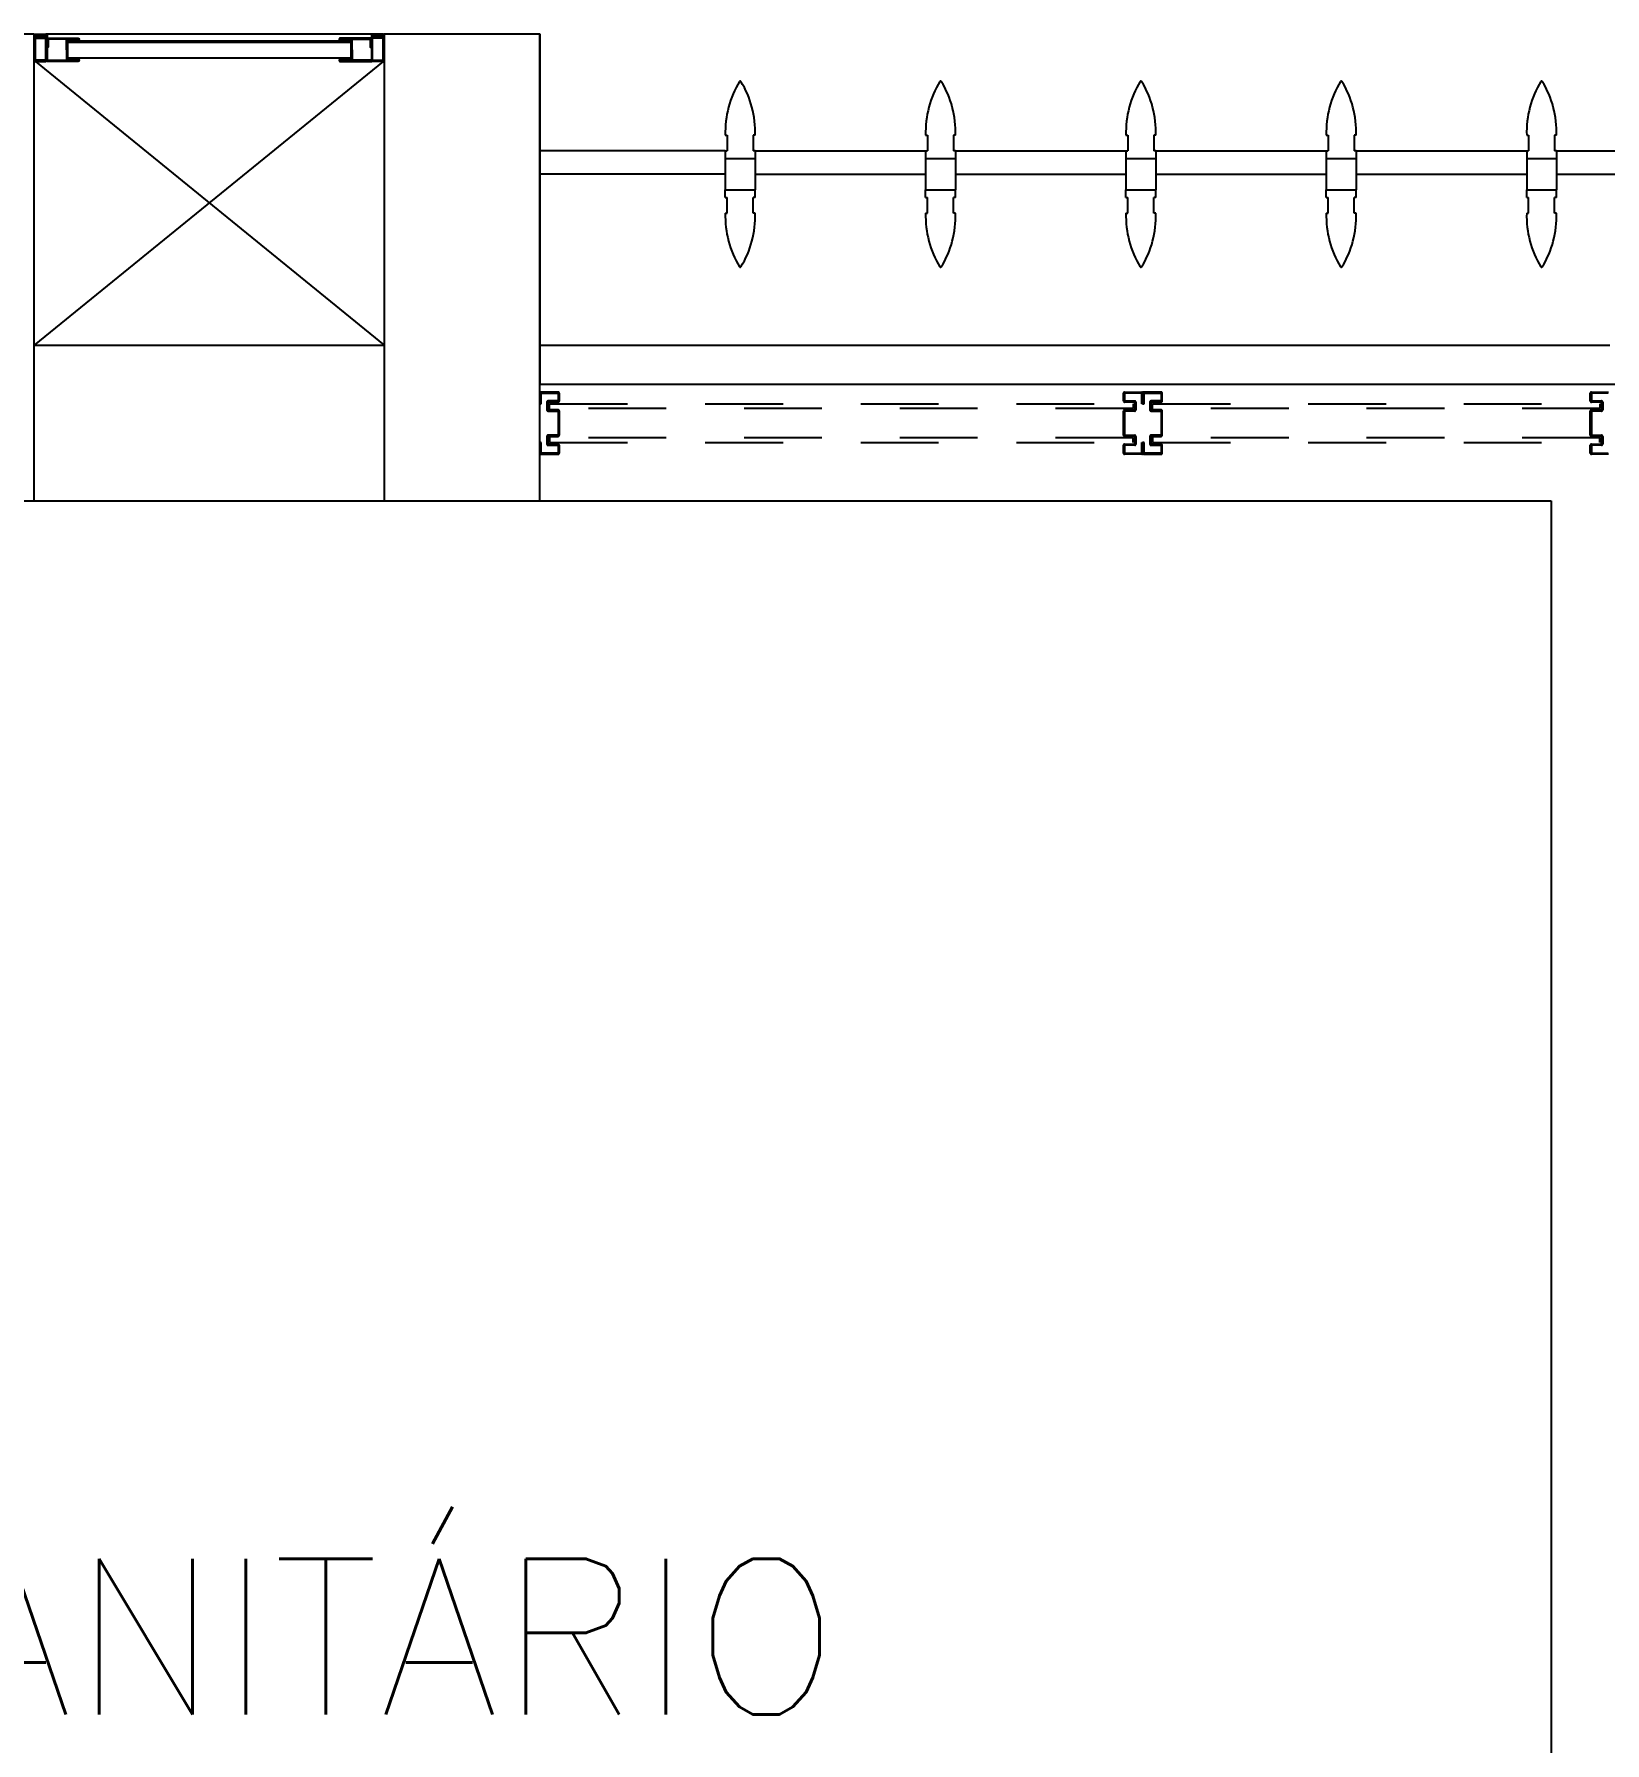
# Model space of a CAD drawing. Header units: millimetres. Extents: x 2801 to 3319, y 1187 to 1422.
# Drawn here: x 3051.725 to 3053.744, y 1265.803 to 1268 of the extents above; entities that cross this region are included whole.
import ezdxf

# ---------------------------------------------------------------- set-up
doc = ezdxf.new("R2010")
doc.units = ezdxf.units.MM
doc.linetypes.add('HIDDEN', pattern=[0.375, 0.25, -0.125])
for name, color, linetype in [('AR- ALV1', 235, 'Continuous'), ('AR-ALV', 2, 'Continuous'), ('AR-BRISES', 1, 'Continuous'), ('AR-ESQ', 1, 'Continuous'), ('AR-ESTC', 3, 'Continuous'), ('AR-SHAFT', 1, 'Continuous'), ('BR-PAINEL', 1, 'Continuous'), ('BR-SUPORTE', 1, 'Continuous'), ('DT-ESQ-BAGUETE-C', 2, 'Continuous'), ('DT-ESQ-PERFIL CADEIRA-C', 2, 'Continuous'), ('DT-ESQ-PERFIL CADEIRA-V', 1, 'Continuous'), ('DT-ESQ-VENEZIANA-C', 2, 'Continuous'), ('DT-ESQ-VENEZIANA-V', 2, 'Continuous'), ('DT-ESQ-VIDRO-PROJ', 1, 'HIDDEN'), ('TEXTO', 2, 'Continuous')]:
    doc.layers.add(name, color=color, linetype=linetype)
doc.styles.add('UNB-100', font='simplex.shx', dxfattribs={"height": 0.2})

# ---------------------------------------------------------------- blocks, each defined once
blk = doc.blocks.new('EF21-P')
at = {"layer": 'DT-ESQ-VIDRO-PROJ', "ltscale": 0.1}
for points in [[(3.776999999999589, -0.1384999999999934), (3.79799999999949, -0.1384999999999366, 0.414213562373095), (3.798499999999422, -0.1380000000000052), (3.798499999999535, -0.1285000000008552), (3.785499999999331, -0.128500000000912, -0.4142135623721699), (3.78399999999931, -0.1270000000008906), (3.783999999999423, -0.1170000000009566, -0.4142135623716471), (3.785499999999388, -0.1155000000008783), (3.798499999999478, -0.1155000000007647), (3.798499999999478, -0.08449999999916713), (3.785499999999388, -0.08449999999905344, -0.4142135623716471), (3.78399999999931, -0.08299999999908891), (3.78399999999931, -0.07299999999909801, -0.4142135623721699), (3.785499999999274, -0.07149999999913348), (3.798499999999422, -0.07149999999913348), (3.798499999999478, -0.06200000000004025, 0.414213562373095), (3.797999999999433, -0.06149999999999523), (3.776999999999646, -0.06150000000005207, 0.4142135623397968)], [(3.776499999999601, -0.06000000000008754), (3.798499999999422, -0.0600000000000307, -0.414213562373095), (3.799999999999443, -0.06150000000005207), (3.799999999999386, -0.07149999999901979, -0.414213562373095), (3.798499999999422, -0.07299999999904117), (3.785499999999388, -0.07299999999904117), (3.785499999999388, -0.08299999999903207), (3.798499999999422, -0.08299999999903207), (3.798499999999422, -0.08299999999903207, -0.414213562373095), (3.799999999999386, -0.0844999999989966), (3.799999999999386, -0.115500000000992, -0.414213562373095), (3.798499999999422, -0.1170000000010134), (3.798499999999422, -0.1170000000009566), (3.785499999999388, -0.1170000000009566), (3.785499999999388, -0.1270000000009475), (3.798499999999422, -0.1270000000010043, -0.414213562373095), (3.799999999999386, -0.1285000000009688), (3.799999999999443, -0.1384999999999366, -0.414213562373095), (3.798499999999422, -0.1399999999999579), (3.776499999999601, -0.1399999999999011, -0.414213562389744)]]:
    blk.add_lwpolyline(points, format="xyb", dxfattribs=at)
for points in [[(4.349999999999568, -0.1285000000009688), (4.349999999999511, -0.1384999999999366, 0.414213562373095), (4.351499999999533, -0.1399999999999579), (4.373499999999353, -0.1399999999999011, 0.414213562389744), (4.374999999999432, -0.1384999999999366), (4.374999999999432, -0.1249999999999716), (4.373499999999353, -0.1250000000000284), (4.373499999999297, -0.1380000000000052, -0.4142135623397968), (4.372999999999365, -0.1384999999999934), (4.351999999999464, -0.1384999999999366, -0.414213562373095), (4.351499999999533, -0.1380000000000052), (4.351499999999419, -0.1285000000008552), (4.364499999999623, -0.128500000000912, 0.4142135623721699), (4.365999999999644, -0.1270000000008906), (4.365999999999531, -0.1170000000009566, 0.4142135623716471), (4.364499999999566, -0.1155000000008783), (4.351499999999476, -0.1155000000007647), (4.351499999999476, -0.08449999999916713), (4.364499999999566, -0.08449999999905344, 0.4142135623716471), (4.365999999999644, -0.08299999999908891), (4.365999999999644, -0.07299999999909801, 0.4142135623721699), (4.36449999999968, -0.07149999999913348), (4.351499999999533, -0.07149999999913348), (4.351499999999476, -0.06200000000004025, -0.414213562373095), (4.351999999999521, -0.06149999999999523), (4.372999999999308, -0.06150000000005207, -0.4142135623397968), (4.373499999999353, -0.06199999999992656), (4.373499999999353, -0.07499999999996021), (4.374999999999432, -0.07500000000001705), (4.374999999999432, -0.06150000000005207, 0.4142135623897441), (4.373499999999353, -0.06000000000008754), (4.351499999999533, -0.0600000000000307, 0.414213562373095), (4.349999999999511, -0.06150000000005207), (4.349999999999568, -0.07149999999901979, 0.414213562373095), (4.351499999999533, -0.07299999999904117), (4.364499999999566, -0.07299999999904117), (4.364499999999566, -0.08299999999903207), (4.351499999999533, -0.08299999999903207), (4.351499999999533, -0.08299999999903207, 0.414213562373095), (4.349999999999568, -0.0844999999989966), (4.349999999999568, -0.115500000000992, 0.414213562373095), (4.351499999999533, -0.1170000000010134), (4.351499999999533, -0.1170000000009566), (4.364499999999566, -0.1170000000009566), (4.364499999999566, -0.1270000000009475), (4.351499999999533, -0.1270000000010043, 0.414213562373095)], [(4.399999999999295, -0.1285000000009688), (4.399999999999352, -0.1384999999999366, -0.414213562373095), (4.398499999999331, -0.1399999999999579), (4.37649999999951, -0.1399999999999011, -0.414213562389744), (4.374999999999432, -0.1384999999999366), (4.374999999999432, -0.1249999999999716), (4.37649999999951, -0.1250000000000284), (4.376499999999567, -0.1380000000000052, 0.4142135623397968), (4.376999999999498, -0.1384999999999934), (4.397999999999399, -0.1384999999999366, 0.414213562373095), (4.398499999999331, -0.1380000000000052), (4.398499999999444, -0.1285000000008552), (4.38549999999924, -0.128500000000912, -0.4142135623721699), (4.383999999999219, -0.1270000000008906), (4.383999999999332, -0.1170000000009566, -0.4142135623716471), (4.385499999999297, -0.1155000000008783), (4.398499999999387, -0.1155000000007647), (4.398499999999387, -0.08449999999916713), (4.385499999999297, -0.08449999999905344, -0.4142135623716471), (4.383999999999219, -0.08299999999908891), (4.383999999999219, -0.07299999999909801, -0.4142135623721699), (4.385499999999183, -0.07149999999913348), (4.398499999999331, -0.07149999999913348), (4.398499999999387, -0.06200000000004025, 0.414213562373095), (4.397999999999342, -0.06149999999999523), (4.376999999999555, -0.06150000000005207, 0.4142135623397968), (4.37649999999951, -0.06199999999992656), (4.37649999999951, -0.07499999999996021), (4.374999999999432, -0.07500000000001705), (4.374999999999432, -0.06150000000005207, -0.4142135623897441), (4.37649999999951, -0.06000000000008754), (4.398499999999331, -0.0600000000000307, -0.414213562373095), (4.399999999999352, -0.06150000000005207), (4.399999999999295, -0.07149999999901979, -0.414213562373095), (4.398499999999331, -0.07299999999904117), (4.385499999999297, -0.07299999999904117), (4.385499999999297, -0.08299999999903207), (4.398499999999331, -0.08299999999903207), (4.398499999999331, -0.08299999999903207, -0.414213562373095), (4.399999999999295, -0.0844999999989966), (4.399999999999295, -0.115500000000992, -0.414213562373095), (4.398499999999331, -0.1170000000010134), (4.398499999999331, -0.1170000000009566), (4.385499999999297, -0.1170000000009566), (4.385499999999297, -0.1270000000009475), (4.398499999999331, -0.1270000000010043, -0.414213562373095)], [(5.124999999999488, -0.1285000000009688), (5.124999999999432, -0.1384999999999366, 0.414213562373095), (5.126499999999453, -0.1399999999999579), (5.148499999999274, -0.1399999999999011, 0.414213562389744), (5.149999999999352, -0.1384999999999366), (5.149999999999352, -0.1249999999999716), (5.148499999999274, -0.1250000000000284), (5.148499999999217, -0.1380000000000052, -0.4142135623397968), (5.147999999999286, -0.1384999999999934), (5.126999999999384, -0.1384999999999366, -0.414213562373095), (5.126499999999453, -0.1380000000000052), (5.126499999999339, -0.1285000000008552), (5.139499999999543, -0.128500000000912, 0.4142135623721699), (5.140999999999565, -0.1270000000008906), (5.140999999999451, -0.1170000000009566, 0.4142135623716471), (5.139499999999487, -0.1155000000008783), (5.126499999999396, -0.1155000000007647), (5.126499999999396, -0.08449999999916713), (5.139499999999487, -0.08449999999905344, 0.4142135623716471), (5.140999999999565, -0.08299999999908891), (5.140999999999565, -0.07299999999909801, 0.4142135623721699), (5.1394999999996, -0.07149999999913348), (5.126499999999453, -0.07149999999913348), (5.126499999999396, -0.06200000000004025, -0.414213562373095), (5.126999999999441, -0.06149999999999523), (5.147999999999229, -0.06150000000005207, -0.4142135623397968), (5.148499999999274, -0.06199999999992656), (5.148499999999274, -0.07499999999996021), (5.149999999999352, -0.07500000000001705), (5.149999999999352, -0.06150000000005207, 0.4142135623897441), (5.148499999999274, -0.06000000000008754), (5.126499999999453, -0.0600000000000307, 0.414213562373095), (5.124999999999432, -0.06150000000005207), (5.124999999999488, -0.07149999999901979, 0.414213562373095), (5.126499999999453, -0.07299999999904117), (5.139499999999487, -0.07299999999904117), (5.139499999999487, -0.08299999999903207), (5.126499999999453, -0.08299999999903207), (5.126499999999453, -0.08299999999903207, 0.414213562373095), (5.124999999999488, -0.0844999999989966), (5.124999999999488, -0.115500000000992, 0.414213562373095), (5.126499999999453, -0.1170000000010134), (5.126499999999453, -0.1170000000009566), (5.139499999999487, -0.1170000000009566), (5.139499999999487, -0.1270000000009475), (5.126499999999453, -0.1270000000010043, 0.414213562373095)]]:
    blk.add_lwpolyline(points, format="xyb", close=True, dxfattribs=at)
for points in [[(4.362499999999613, -0.0809999999989941), (4.362499999999613, -0.07499999999896545), (3.787499999999454, -0.0749999999990223), (3.787499999999397, -0.08099999999905094)], [(5.137499999999534, -0.0809999999989941), (5.137499999999534, -0.07499999999896545), (4.387499999999363, -0.0749999999990223), (4.387499999999307, -0.08099999999905094)], [(4.362499999999613, -0.1190000000009945), (4.362499999999613, -0.1250000000010232), (3.787499999999454, -0.1250000000009663), (3.787499999999397, -0.1190000000009377)], [(5.137499999999534, -0.1190000000009945), (5.137499999999534, -0.1250000000010232), (4.387499999999363, -0.1250000000009663), (4.387499999999307, -0.1190000000009377)]]:
    blk.add_lwpolyline(points, close=True, dxfattribs=at)
blk = doc.blocks.new('BR-MODULO8')
at = {"layer": 'BR-PAINEL'}
for p, q in [((-4.91170000000011, 0.2699999999999818), (-4.909200000000055, 0.2699999999999818)), ((-4.909200000000055, 0.2699999999999818), (-4.909200000000055, 0.25)), ((-4.875799999999799, 0.2699999999999818), (-4.875799999999799, 0.25)), ((-4.873300000000199, 0.2699999999999818), (-4.875799999999799, 0.2699999999999818)), ((-4.654199999999946, 0.2699999999999818), (-4.651699999999892, 0.2699999999999818)), ((-4.651699999999892, 0.2699999999999818), (-4.651699999999892, 0.25)), ((-4.61830000000009, 0.2699999999999818), (-4.61830000000009, 0.25)), ((-4.615800000000036, 0.2699999999999818), (-4.61830000000009, 0.2699999999999818)), ((-4.396699999999782, 0.2699999999999818), (-4.394200000000183, 0.2699999999999818)), ((-4.394200000000183, 0.2699999999999818), (-4.394200000000183, 0.25)), ((-4.360799999999927, 0.2699999999999818), (-4.360799999999927, 0.25)), ((-4.358299999999872, 0.2699999999999818), (-4.360799999999927, 0.2699999999999818)), ((-4.139200000000073, 0.2699999999999818), (-4.136700000000019, 0.2699999999999818)), ((-4.136700000000019, 0.2699999999999818), (-4.136700000000019, 0.25)), ((-4.103300000000218, 0.2699999999999818), (-4.103300000000218, 0.25)), ((-4.100800000000163, 0.2699999999999818), (-4.103300000000218, 0.2699999999999818)), ((-3.88169999999991, 0.2699999999999818), (-3.879199999999855, 0.2699999999999818)), ((-3.879199999999855, 0.2699999999999818), (-3.879199999999855, 0.25)), ((-3.845800000000054, 0.2699999999999818), (-3.845800000000054, 0.25)), ((-3.843299999999999, 0.2699999999999818), (-3.845800000000054, 0.2699999999999818)), ((-4.91170000000011, 0.25), (-4.91170000000011, 0.2400000000000091)), ((-4.91170000000011, 0.25), (-4.909200000000055, 0.25)), ((-4.873300000000199, 0.25), (-4.875799999999799, 0.25)), ((-4.873300000000199, 0.25), (-4.873300000000199, 0.2400000000000091)), ((-4.654199999999946, 0.25), (-4.654199999999946, 0.2400000000000091)), ((-4.654199999999946, 0.25), (-4.651699999999892, 0.25)), ((-4.615800000000036, 0.25), (-4.61830000000009, 0.25)), ((-4.615800000000036, 0.25), (-4.615800000000036, 0.2400000000000091)), ((-4.396699999999782, 0.25), (-4.396699999999782, 0.2400000000000091)), ((-4.396699999999782, 0.25), (-4.394200000000183, 0.25)), ((-4.358299999999872, 0.25), (-4.360799999999927, 0.25)), ((-4.358299999999872, 0.25), (-4.358299999999872, 0.2400000000000091)), ((-4.139200000000073, 0.25), (-4.139200000000073, 0.2400000000000091)), ((-4.139200000000073, 0.25), (-4.136700000000019, 0.25)), ((-4.100800000000163, 0.25), (-4.103300000000218, 0.25)), ((-4.100800000000163, 0.25), (-4.100800000000163, 0.2400000000000091)), ((-3.88169999999991, 0.25), (-3.88169999999991, 0.2400000000000091)), ((-3.88169999999991, 0.25), (-3.879199999999855, 0.25)), ((-3.843299999999999, 0.25), (-3.845800000000054, 0.25)), ((-3.843299999999999, 0.25), (-3.843299999999999, 0.2400000000000091)), ((-4.91170000000011, 0.2400000000000091), (-4.873300000000199, 0.2400000000000091)), ((-4.91170000000011, 0.2400000000000091), (-4.91170000000011, 0.2000000000000455)), ((-4.873300000000199, 0.2400000000000091), (-4.873300000000199, 0.2000000000000455)), ((-4.654199999999946, 0.2400000000000091), (-4.615800000000036, 0.2400000000000091)), ((-4.654199999999946, 0.2400000000000091), (-4.654199999999946, 0.2000000000000455)), ((-4.615800000000036, 0.2400000000000091), (-4.615800000000036, 0.2000000000000455)), ((-4.396699999999782, 0.2400000000000091), (-4.358299999999872, 0.2400000000000091)), ((-4.396699999999782, 0.2400000000000091), (-4.396699999999782, 0.2000000000000455)), ((-4.358299999999872, 0.2400000000000091), (-4.358299999999872, 0.2000000000000455)), ((-4.139200000000073, 0.2400000000000091), (-4.100800000000163, 0.2400000000000091)), ((-4.139200000000073, 0.2400000000000091), (-4.139200000000073, 0.2000000000000455)), ((-4.100800000000163, 0.2400000000000091), (-4.100800000000163, 0.2000000000000455)), ((-3.88169999999991, 0.2400000000000091), (-3.843299999999999, 0.2400000000000091)), ((-3.88169999999991, 0.2400000000000091), (-3.88169999999991, 0.2000000000000455)), ((-3.843299999999999, 0.2400000000000091), (-3.843299999999999, 0.2000000000000455)), ((-4.91170000000011, 0.2000000000000455), (-4.873300000000199, 0.2000000000000455)), ((-4.91170000000011, 0.1900000000000546), (-4.91170000000011, 0.2000000000000455)), ((-4.873300000000199, 0.1900000000000546), (-4.873300000000199, 0.2000000000000455)), ((-4.654199999999946, 0.2000000000000455), (-4.615800000000036, 0.2000000000000455)), ((-4.654199999999946, 0.1900000000000546), (-4.654199999999946, 0.2000000000000455)), ((-4.615800000000036, 0.1900000000000546), (-4.615800000000036, 0.2000000000000455)), ((-4.396699999999782, 0.2000000000000455), (-4.358299999999872, 0.2000000000000455)), ((-4.396699999999782, 0.1900000000000546), (-4.396699999999782, 0.2000000000000455)), ((-4.358299999999872, 0.1900000000000546), (-4.358299999999872, 0.2000000000000455)), ((-4.139200000000073, 0.2000000000000455), (-4.100800000000163, 0.2000000000000455)), ((-4.139200000000073, 0.1900000000000546), (-4.139200000000073, 0.2000000000000455)), ((-4.100800000000163, 0.1900000000000546), (-4.100800000000163, 0.2000000000000455)), ((-3.88169999999991, 0.2000000000000455), (-3.843299999999999, 0.2000000000000455)), ((-3.88169999999991, 0.1900000000000546), (-3.88169999999991, 0.2000000000000455)), ((-3.843299999999999, 0.1900000000000546), (-3.843299999999999, 0.2000000000000455)), ((-4.91170000000011, 0.1900000000000546), (-4.909200000000055, 0.1900000000000546)), ((-4.909200000000055, 0.1700000000000728), (-4.909200000000055, 0.1900000000000546)), ((-4.873300000000199, 0.1900000000000546), (-4.875799999999799, 0.1900000000000546)), ((-4.875799999999799, 0.1700000000000728), (-4.875799999999799, 0.1900000000000546)), ((-4.654199999999946, 0.1900000000000546), (-4.651699999999892, 0.1900000000000546)), ((-4.651699999999892, 0.1700000000000728), (-4.651699999999892, 0.1900000000000546)), ((-4.615800000000036, 0.1900000000000546), (-4.61830000000009, 0.1900000000000546)), ((-4.61830000000009, 0.1700000000000728), (-4.61830000000009, 0.1900000000000546)), ((-4.396699999999782, 0.1900000000000546), (-4.394200000000183, 0.1900000000000546)), ((-4.394200000000183, 0.1700000000000728), (-4.394200000000183, 0.1900000000000546)), ((-4.358299999999872, 0.1900000000000546), (-4.360799999999927, 0.1900000000000546)), ((-4.360799999999927, 0.1700000000000728), (-4.360799999999927, 0.1900000000000546)), ((-4.139200000000073, 0.1900000000000546), (-4.136700000000019, 0.1900000000000546)), ((-4.136700000000019, 0.1700000000000728), (-4.136700000000019, 0.1900000000000546)), ((-4.100800000000163, 0.1900000000000546), (-4.103300000000218, 0.1900000000000546)), ((-4.103300000000218, 0.1700000000000728), (-4.103300000000218, 0.1900000000000546)), ((-3.88169999999991, 0.1900000000000546), (-3.879199999999855, 0.1900000000000546)), ((-3.879199999999855, 0.1700000000000728), (-3.879199999999855, 0.1900000000000546)), ((-3.843299999999999, 0.1900000000000546), (-3.845800000000054, 0.1900000000000546)), ((-3.845800000000054, 0.1700000000000728), (-3.845800000000054, 0.1900000000000546)), ((-4.91170000000011, 0.1700000000000728), (-4.909200000000055, 0.1700000000000728)), ((-4.873300000000199, 0.1700000000000728), (-4.875799999999799, 0.1700000000000728)), ((-4.654199999999946, 0.1700000000000728), (-4.651699999999892, 0.1700000000000728)), ((-4.615800000000036, 0.1700000000000728), (-4.61830000000009, 0.1700000000000728)), ((-4.396699999999782, 0.1700000000000728), (-4.394200000000183, 0.1700000000000728)), ((-4.358299999999872, 0.1700000000000728), (-4.360799999999927, 0.1700000000000728)), ((-4.139200000000073, 0.1700000000000728), (-4.136700000000019, 0.1700000000000728)), ((-4.100800000000163, 0.1700000000000728), (-4.103300000000218, 0.1700000000000728)), ((-3.88169999999991, 0.1700000000000728), (-3.879199999999855, 0.1700000000000728)), ((-3.843299999999999, 0.1700000000000728), (-3.845800000000054, 0.1700000000000728))]:
    blk.add_line(p, q, dxfattribs=at)
for centre, radius, start, end in [((-4.786689348144137, 0.273867544112818), 0.125070464039046, 148.4720617059388, 181.7720353669823), ((-4.892499999999927, 0.3386654488713248), 0.001, 37.10120454240649, 142.8987954575935), ((-4.998310651856173, 0.273867544112818), 0.125070464039046, 358.2279646330177, 31.52793829406117), ((-4.529189348143973, 0.273867544112818), 0.125070464039046, 148.4720617059388, 181.7720353669823), ((-4.635000000000218, 0.3386654488713248), 0.001, 37.10120454240649, 142.8987954575935), ((-4.740810651856009, 0.273867544112818), 0.125070464039046, 358.2279646330177, 31.52793829406117), ((-4.271689348143809, 0.273867544112818), 0.125070464039046, 148.4720617059388, 181.7720353669823), ((-4.377500000000055, 0.3386654488713248), 0.001, 37.10120454240649, 142.8987954575935), ((-4.483310651855845, 0.273867544112818), 0.125070464039046, 358.2279646330177, 31.52793829406117), ((-4.0141893481441, 0.273867544112818), 0.125070464039046, 148.4720617059388, 181.7720353669823), ((-4.119999999999891, 0.3386654488713248), 0.001, 37.10120454240649, 142.8987954575935), ((-4.225810651856136, 0.273867544112818), 0.125070464039046, 358.2279646330177, 31.52793829406117), ((-3.756689348143937, 0.273867544112818), 0.125070464039046, 148.4720617059388, 181.7720353669823), ((-3.862500000000182, 0.3386654488713248), 0.001, 37.10120454240649, 142.8987954575935), ((-3.968310651855973, 0.273867544112818), 0.125070464039046, 358.2279646330177, 31.52793829406117), ((-4.786689348144137, 0.1661324558872366), 0.125070464039046, 178.2279646330177, 211.5279382940612), ((-4.998310651856173, 0.1661324558872366), 0.125070464039046, 328.4720617059388, 1.772035366982269), ((-4.529189348143973, 0.1661324558872366), 0.125070464039046, 178.2279646330177, 211.5279382940612), ((-4.740810651856009, 0.1661324558872366), 0.125070464039046, 328.4720617059388, 1.772035366982269), ((-4.271689348143809, 0.1661324558872366), 0.125070464039046, 178.2279646330177, 211.5279382940612), ((-4.483310651855845, 0.1661324558872366), 0.125070464039046, 328.4720617059388, 1.772035366982269), ((-4.0141893481441, 0.1661324558872366), 0.125070464039046, 178.2279646330177, 211.5279382940612), ((-4.225810651856136, 0.1661324558872366), 0.125070464039046, 328.4720617059388, 1.772035366982269), ((-3.756689348143937, 0.1661324558872366), 0.125070464039046, 178.2279646330177, 211.5279382940612), ((-3.968310651855973, 0.1661324558872366), 0.125070464039046, 328.4720617059388, 1.772035366982269), ((-4.892499999999927, 0.1013345511287298), 0.001, 217.1012045424065, 322.8987954575935), ((-4.635000000000218, 0.1013345511287298), 0.001, 217.1012045424065, 322.8987954575935), ((-4.377500000000055, 0.1013345511287298), 0.001, 217.1012045424065, 322.8987954575935), ((-4.119999999999891, 0.1013345511287298), 0.001, 217.1012045424065, 322.8987954575935), ((-3.862500000000182, 0.1013345511287298), 0.001, 217.1012045424065, 322.8987954575935)]:
    blk.add_arc(centre, radius, start, end, dxfattribs=at)
at = {"layer": 'BR-SUPORTE'}
for p, q in [((-4.91170000000011, 0.25), (-5.150000000000091, 0.25)), ((-4.873300000000199, 0.25), (-4.651699999999892, 0.25)), ((-4.615800000000036, 0.25), (-4.394200000000183, 0.25)), ((-4.358299999999872, 0.25), (-4.136700000000019, 0.25)), ((-4.100800000000163, 0.25), (-3.879199999999855, 0.25)), ((-3.843299999999999, 0.25), (-3.621700000000146, 0.25)), ((-4.91170000000011, 0.2200000000000273), (-5.150000000000091, 0.2200000000000273)), ((-4.873300000000199, 0.2200000000000273), (-4.654199999999946, 0.2200000000000273)), ((-4.615800000000036, 0.2200000000000273), (-4.396699999999782, 0.2200000000000273)), ((-4.358299999999872, 0.2200000000000273), (-4.139200000000073, 0.2200000000000273)), ((-4.100800000000163, 0.2200000000000273), (-3.88169999999991, 0.2200000000000273)), ((-3.843299999999999, 0.2200000000000273), (-3.624200000000201, 0.2200000000000273))]:
    blk.add_line(p, q, dxfattribs=at)
blk = doc.blocks.new('EF01C-P')
at = {"layer": 'DT-ESQ-BAGUETE-C', "ltscale": 0.1}
for points in [[(0.001500000000021373, 0.03499999999996817), (0.01499999999992951, 0.03499999999996817), (0.01499999999987267, 0.03349999999991837), (0.00150000000013506, 0.03350000000000364), (0.00150000000013506, 0.005000000000364935), (0.01499999999987267, 0.005000000000251248), (0.01499999999992951, 0.003500000000201453), (0.001500000000021373, 0.00350000000014461, -0.4142135623830846), (-5.684341886080801e-14, 0.005000000000165983), (0, 0.03349999999994679, -0.4142135623709857)], [(0.4484999999997399, 0.03499999999993975), (0.4349999999998317, 0.03499999999993975), (0.4349999999998886, 0.03349999999988995), (0.4484999999996262, 0.03349999999997522), (0.448499999999683, 0.005000000000336513), (0.4349999999999454, 0.005000000000222826), (0.4349999999998886, 0.003500000000173031), (0.4484999999997967, 0.003500000000116188, 0.4142135623830846), (0.4499999999998749, 0.005000000000137561), (0.4499999999997613, 0.03349999999991837, 0.4142135623709857)]]:
    blk.add_lwpolyline(points, format="xyb", close=True, dxfattribs=at)
at = {"layer": 'DT-ESQ-PERFIL CADEIRA-C', "ltscale": 0.1}
for points in [[(0.01000000000010459, 0.00150000000013506), (0.01000000000010459, 0.003000000000184855), (0.001500000000248747, 0.003000000000184855, 1), (0.001500000000248747, -2.842170943040401e-14), (0.01499999999987267, 0, 0.4142135623738624), (0.01649999999995089, 0.00150000000013506), (0.01649999999995089, 0.03349999999997522), (0.04299999999983584, 0.03350000000003206)], [(0.04299999999983584, 0.006500000000016826), (0.01799999999997226, 0.006500000000016826), (0.01799999999997226, 0.01650000000000773), (0.01649999999989404, 0.01650000000006457), (0.01649999999989404, 0.006500000000045247, 0.4142135623897442), (0.01799999999991542, 0.005000000000023874), (0.04299999999983584, 0.005000000000052296), (0.05649999999945976, 0.005000000000023874, 1), (0.05649999999945976, 0.00800000000023715), (0.04299999999977899, 0.00800000000023715), (0.04299999999983584, 0.02002929704647727), (0.04299999999977899, 0.03199999999981173), (0.05649999999945976, 0.03199999999981173, 1), (0.05649999999945976, 0.03500000000002501), (0.04299999999983584, 0.03499999999999659), (0.01649999999989404, 0.03499999999996817, 0.4142135623897442), (0.01499999999987267, 0.03349999999994679), (0.01499999999987267, 0.001500000000078217), (0.00150000000013506, 0.001500000000106638)], [(0.04149999999987131, 0.02002929704647727), (0.04149999999981446, 0.03199999999992542, -0.4142135623758921), (0.04299999999983584, 0.03349999999991837), (0.05649999999957345, 0.03349999999988995)], [(0.4069999999999823, 0.006499999999988404), (0.4319999999998458, 0.006499999999988404), (0.4319999999998458, 0.01649999999997931), (0.4334999999999241, 0.01650000000003615), (0.4334999999999241, 0.006500000000016826, -0.4142135623897442), (0.4319999999999027, 0.004999999999995453), (0.4069999999999823, 0.005000000000023874), (0.3935000000003583, 0.004999999999995453, -1), (0.3935000000003583, 0.008000000000208729), (0.4070000000000391, 0.008000000000208729), (0.4069999999999823, 0.02002929704644885), (0.4070000000000391, 0.03199999999978331), (0.3935000000003583, 0.03199999999978331, -1), (0.3935000000003583, 0.03499999999999659), (0.4069999999999823, 0.03499999999996817), (0.4334999999999241, 0.03499999999993975, -0.4142135623897442), (0.4349999999999454, 0.03349999999991837), (0.4349999999999454, 0.001500000000049795), (0.448499999999683, 0.001500000000078217)], [(0.4084999999999468, 0.02002929704644885), (0.4085000000000036, 0.031999999999897, 0.4142135623758921), (0.4069999999999823, 0.03349999999988995), (0.3935000000002447, 0.03349999999986153)], [(0.4399999999997135, 0.001500000000106638), (0.4399999999997135, 0.003000000000156433), (0.4484999999995694, 0.003000000000156433, -1), (0.4484999999995694, -5.684341886080801e-14), (0.4349999999999454, -2.842170943040401e-14, -0.4142135623738624), (0.4334999999998672, 0.001500000000106638), (0.4334999999998672, 0.03349999999994679), (0.4069999999999823, 0.03350000000000364)], [(0.04149999999987131, 0.02002929704647727), (0.04149999999981446, 0.008000000000123464, 0.4142135623758921), (0.04299999999983584, 0.006500000000130512), (0.05649999999957345, 0.006500000000158934)], [(0.4084999999999468, 0.02002929704644885), (0.4085000000000036, 0.008000000000095042, -0.4142135623758921), (0.4069999999999823, 0.006500000000102091), (0.3935000000002447, 0.006500000000130512)]]:
    blk.add_lwpolyline(points, format="xyb", dxfattribs=at)
at = {"layer": 'DT-ESQ-PERFIL CADEIRA-V', "ltscale": 0.1}
blk.add_line((0.01499999999987267, 0), (0.4349999999999454, -2.842170943040401e-14), dxfattribs=at)
at = {"layer": 'DT-ESQ-VENEZIANA-C', "ltscale": 0.1}
for p, q in [((0.04299999999977899, 0.01050000000080331), (0.4069999999999823, 0.01050000000088858)), ((0.04299999999977899, 0.009000000000071395), (0.4069999999999823, 0.009000000000185082))]:
    blk.add_line(p, q, dxfattribs=at)
at = {"layer": 'DT-ESQ-VENEZIANA-V', "ltscale": 0.1}
blk.add_line((0.04299999999983584, 0.03100000000009118), (0.4070000000000391, 0.03100000000006276), dxfattribs=at)

msp = doc.modelspace()

# ---------------------------------------------------------------- linework, layer by layer
at = {"layer": 'AR- ALV1'}
for p, q in [((3052.374911090175, 1267.999824476972), (3052.374911090175, 1267.549824478816)), ((3052.374911090175, 1267.549824478816), (3054.080054393744, 1267.549824539826))]:
    msp.add_line(p, q, dxfattribs=at)
at = {"layer": 'AR-ALV'}
for p, q in [((3051.724911089389, 1267.599824475036), (3052.174911089389, 1267.599824475036)), ((3052.374911089206, 1267.599824473375), (3053.749911089667, 1267.599824475041)), ((3051.724911089389, 1267.399824475036), (3052.174911089389, 1267.399824475036)), ((3052.374911089389, 1267.399824473375), (3053.674911089359, 1267.399824475017)), ((3053.674911089359, 1267.399824475017), (3053.674911089357, 1263.949824475066))]:
    msp.add_line(p, q, dxfattribs=at)
at = {"layer": 'AR-ESTC'}
for points in [[(3051.524911089389, 1267.399824475036), (3051.724911089389, 1267.399824475036), (3051.724911089389, 1267.999824475036), (3051.524911089389, 1267.999824475036)], [(3052.174911089389, 1267.399824475036), (3052.374911089389, 1267.399824475036), (3052.374911089389, 1267.999824475036), (3052.174911089389, 1267.999824475036)]]:
    msp.add_lwpolyline(points, close=True, dxfattribs=at)
at = {"layer": 'AR-SHAFT'}
for p, q in [((3052.173411089389, 1267.964824475036), (3051.724911089389, 1267.599824475036)), ((3051.726411089389, 1267.964824475036), (3052.174911089389, 1267.599824475036))]:
    msp.add_line(p, q, dxfattribs=at)

# ---------------------------------------------------------------- block references
at = {"layer": 'AR-BRISES'}
msp.add_blockref('BR-MODULO8', (3057.524911080392, 1267.599824472183), dxfattribs=at)
at = {"layer": 'AR-ESQ', "rotation": 180}
for name, p in [('EF01C-P', (3052.174911089389, 1267.999824475036)), ('EF21-P', (3057.524911089667, 1267.399824474867))]:
    msp.add_blockref(name, p, dxfattribs=at)

# ---------------------------------------------------------------- texts
at = {"layer": 'TEXTO', "style": 'UNB-100'}
msp.add_text('SANITÁRIO', height=0.2, dxfattribs=at).set_placement((3051.44841310705, 1265.839869753393))

doc.saveas('drawing.dxf')
